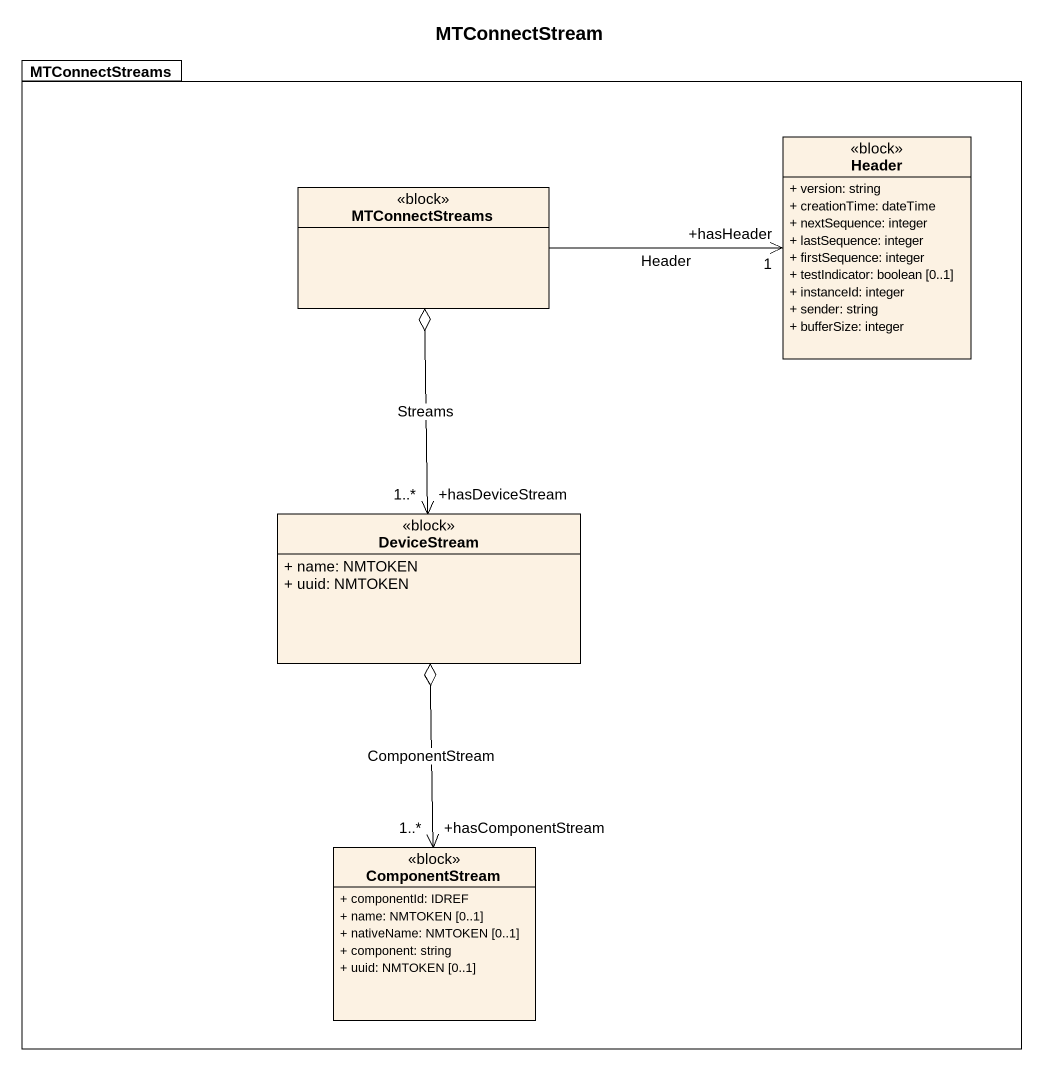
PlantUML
@startuml
title MTConnectStream
hide circle
hide empty members
skinparam classAttributeIconSize 0
package MTConnectStreams {
  class "Header" as Header_ <<block>> {
    + version: string
    + creationTime: dateTime
    + nextSequence: integer
    + lastSequence: integer
    + firstSequence: integer
    + testIndicator: boolean [0..1]
    + instanceId: integer
    + sender: string
    + bufferSize: integer
  }
  class "MTConnectStreams" as MTConnectStreams_2 <<block>>
  class DeviceStream <<block>> {
    + name: NMTOKEN
    + uuid: NMTOKEN
  }
  class ComponentStream <<block>> {
    + componentId: IDREF
    + name: NMTOKEN [0..1]
    + nativeName: NMTOKEN [0..1]
    + component: string
    + uuid: NMTOKEN [0..1]
  }
}
MTConnectStreams_2 -right-> "+hasHeader\n1" Header_ : Header
DeviceStream "+hasDeviceStream\n1..*" <-up-o MTConnectStreams_2 : Streams
ComponentStream "+hasComponentStream\n1..*" <-up-o DeviceStream : ComponentStream
@enduml
